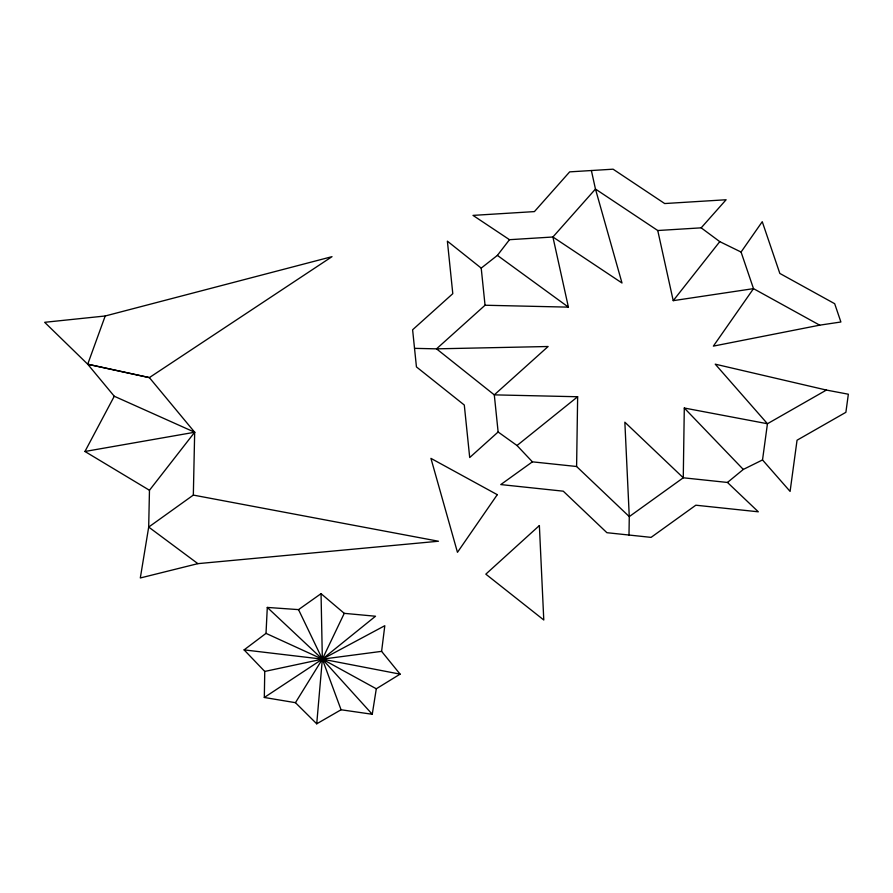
<?xml version="1.0" encoding="UTF-8"?>
<svg xmlns="http://www.w3.org/2000/svg" width="893" height="893" viewBox="0 0 893 893"><rect width="100%" height="100%" fill="white"/><g stroke="black" fill="none" stroke-linecap="round" stroke-linejoin="round"><path stroke-width="1.34" d="M826.393 390.062L715.237 364.165L767.444 423.74L762.522 459.94L790.093 491.407L797.047 440.216L845.883 412.309L848.35 394.215L826.393 390.062L767.444 423.74L684.295 408.023L683.268 477.788L629.275 516.612L628.996 535.041M576.599 466.503L532.407 461.837L500.783 484.575L563.271 491.183L606.905 532.697L651.086 537.374L695.826 505.204L758.313 511.801L727.46 482.454L683.268 477.788L624.854 422.199L629.275 516.612L576.599 466.503L577.648 396.749L494.298 394.862L436.532 348.85L414.519 348.348M264.317 697.478L264.752 671.436L244.102 649.881L266.014 633.371L267.297 607.43L298.53 609.618L321.045 593.666L344.263 613.346L375.506 616.237L322.351 659.146L264.317 697.478L295.449 702.679L316.725 723.81L341.07 709.768L372.258 714.266L376.299 688.782L400.097 674.137L381.601 651.354L384.805 625.703L322.351 659.146L264.752 671.436M105.207 315.988L87.715 364.221L149.321 377.627L332.017 256.659L105.207 315.988L44.65 322.306L87.715 364.221L149.332 377.572L194.674 432.245L149.466 490.268L148.684 527.082L193.334 495.09L438.474 541.236L197.878 563.65L140.313 577.972L148.696 527.071L197.878 563.65M193.334 495.09L194.674 432.245L114.271 396.246L87.715 364.221M316.725 723.81L322.351 659.146L321.045 593.666M295.449 702.679L322.351 659.146L344.263 613.346M149.466 490.268L84.947 451.478L114.271 396.246M741.067 252.049L762.254 221.687L779.835 273.437L834.676 303.698L840.893 321.993L819.696 325.164L713.373 346.116L753.502 288.64L741.067 252.049L719.78 241.635L701.184 227.838L657.75 230.517L595.464 189.048L591.378 170.53M485.044 305.239L481.215 268.112L497.39 255.387L509.49 239.692L552.912 237.002L621.997 283.003L595.464 189.048L552.912 237.002L568.406 307.136L485.044 305.239L436.532 348.85L548.112 346.506L494.298 394.862L498.127 431.989L517.014 445.518L532.407 461.837M657.75 230.517L673.222 300.662L719.78 241.635M701.184 227.838L726.109 199.753L664.693 203.548L613.089 169.19L569.667 171.869L534.416 211.596L473 215.392L509.49 239.692M498.127 431.989L469.707 457.54L464.293 405.031L416.439 366.911L412.611 329.785L452.796 293.663L447.382 241.155L481.215 268.112M727.46 482.454L743.3 469.439L762.522 459.94M517.014 445.518L577.648 396.749M84.947 451.478L194.674 432.245M673.222 300.662L753.502 288.64L819.696 325.164M244.102 649.881L322.351 659.146L381.601 651.354M266.014 633.371L322.351 659.146L400.097 674.137M267.297 607.43L322.351 659.146L376.299 688.782M497.39 255.387L568.406 307.136M684.295 408.023L743.3 469.439M298.53 609.618L322.351 659.146L372.258 714.266M322.351 659.146L341.07 709.768M497.278 494.677L457.462 552.332L430.939 458.377L497.278 494.677M539.372 525.564L485.825 574.154L543.781 619.988L539.372 525.564"/></g></svg>
